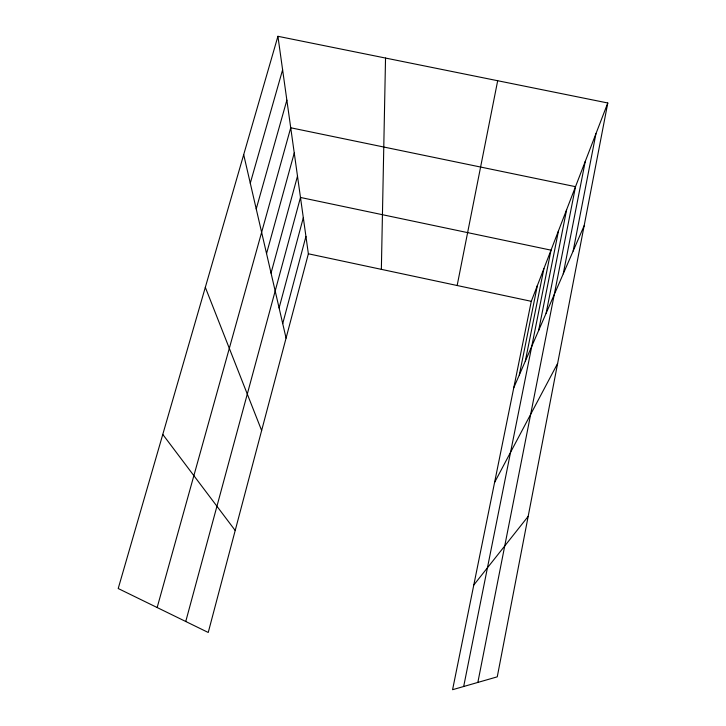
<?xml version="1.0" encoding="UTF-8"?>
<svg xmlns="http://www.w3.org/2000/svg" width="726" height="726" viewBox="0 0 726 726"><rect width="100%" height="100%" fill="white"/><g stroke="black" fill="none" stroke-linecap="round" stroke-linejoin="round"><path stroke-width="1.09" d="M381.359 269.355L385.533 58.053M607.789 102.983L497.256 676.841L452.579 689.7L531.287 301.317L607.789 102.983L277.922 36.3L118.211 588.523L208.235 632.473L308.368 253.791L277.922 36.3M573.15 251.042L595.946 133.693M477.853 682.422L575.509 186.673L290.727 127.776L157.152 607.535M563.24 273.856L585.238 161.453M457.153 285.509L497.682 80.722M546.097 313.323L566.625 209.687M463.678 686.506L551.016 250.161L300.482 197.463L185.756 621.492M538.628 330.511L558.494 230.777M519.308 374.997L537.358 285.572M525.288 361.221L543.919 268.575M282.723 323.624L305.936 236.431M279.102 307.96L303.314 217.718M271.043 273.085L297.497 176.155M266.542 253.601L294.257 153.014M256.224 208.943L286.861 100.161M250.279 183.197L282.614 69.814M513.772 387.729L584.14 225.732M494.578 482.463L557.613 363.463M473.797 585.011L528.156 516.395M308.368 253.791L531.287 301.317M162.778 434.42L235.206 530.479M205.322 287.324L261.632 430.518M243.691 154.665L286.071 338.116"/></g></svg>
